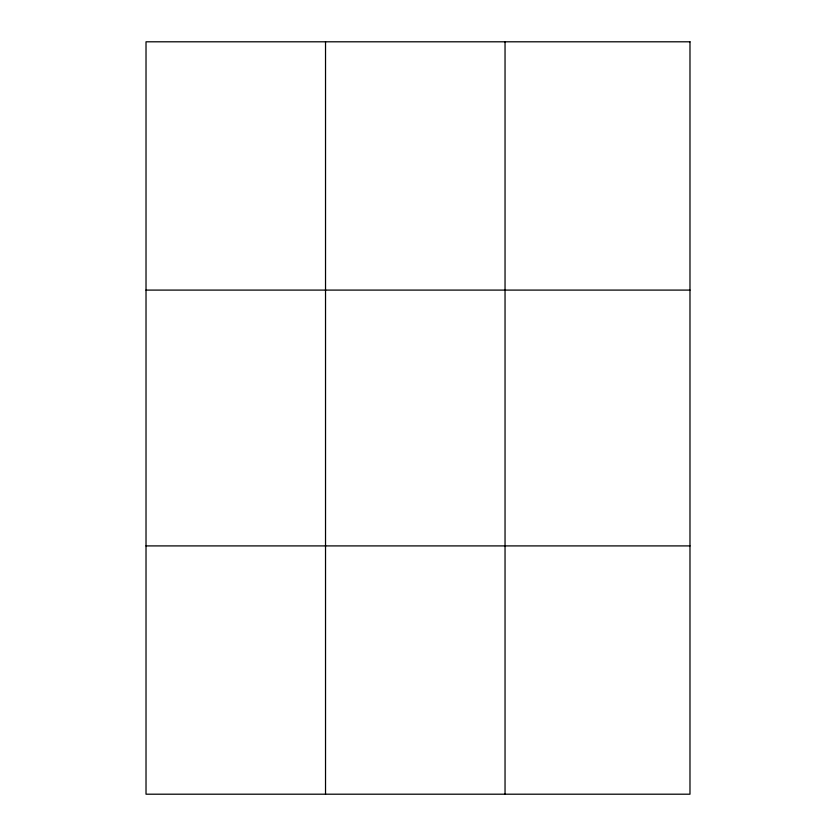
<?xml version="1.0" encoding="UTF-8"?>
<svg xmlns="http://www.w3.org/2000/svg" width="836" height="836" viewBox="0 0 836 836"><rect width="100%" height="100%" fill="white"/><g stroke="black" fill="none" stroke-linecap="round" stroke-linejoin="round"><path stroke-width="1.25" d="M325.528 41.8L325.528 794.2M505.038 41.8L505.038 794.2M146.018 290.092L689.982 290.092M146.018 545.908L689.982 545.908M689.982 41.8L689.982 794.2L146.018 794.2L146.018 41.8L689.982 41.8"/></g></svg>
